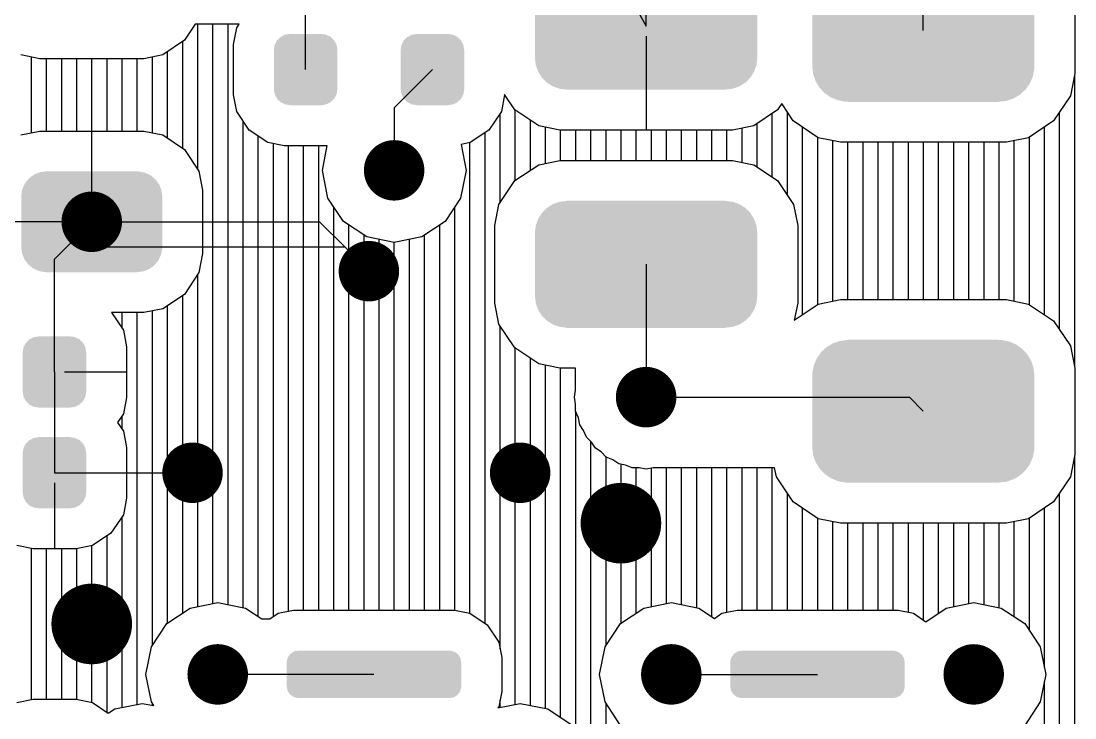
# Model space of a CAD drawing. Extents: x 295 to 953, y 10 to 290.
# Drawn here: x 728.32 to 750.23, y 200.11 to 214.59 of the extents above; entities that cross this region are included whole.
import ezdxf

# ---------------------------------------------------------------- set-up
doc = ezdxf.new("R2010")
doc.units = 0
doc.header["$LTSCALE"] = 5
doc.header["$MEASUREMENT"] = 0
doc.layers.get('0').update_dxf_attribs({"linetype": 'CONTINUOUS', "lineweight": 25})
doc.layers.add('DV-INT-A3_TOP', color=10, linetype='CONTINUOUS')

msp = doc.modelspace()

# ---------------------------------------------------------------- linework, layer by layer
for points, const_width in [([(735.765, 211.489, 1), (736.393, 211.489, 1)], 0.629), ([(729.478, 210.42, 1), (730.107, 210.42, 1)], 0.629), ([(735.241, 209.393, 1), (735.869, 209.393, 1)], 0.629), ([(741.003, 206.774, 1), (741.632, 206.774, 1)], 0.629), ([(731.574, 205.202, 1), (732.202, 205.202, 1)], 0.629), ([(738.384, 205.202, 1), (739.013, 205.202, 1)], 0.629), ([(740.375, 204.154, 1), (741.213, 204.154, 1)], 0.838), ([(729.373, 202.059, 1), (730.212, 202.059, 1)], 0.838), ([(732.097, 201.011, 1), (732.726, 201.011, 1)], 0.629), ([(741.527, 201.011, 1), (742.156, 201.011, 1)], 0.629), ([(747.814, 201.011, 1), (748.442, 201.011, 1)], 0.629)]:
    msp.add_lwpolyline(points, format="xyb", close=True, dxfattribs=dict(const_width=const_width))
for points in [[(739.008, 213.88), (739.008, 215.091), (743.627, 213.88), (743.627, 215.091)], [(744.771, 213.655), (744.771, 215.139), (749.39, 213.655), (749.39, 215.139)], [(733.712, 214.258), (733.725, 214.265), (734.764, 214.258), (734.757, 214.265)], [(733.725, 214.265), (733.805, 214.306), (734.757, 214.265), (734.67, 214.306)], [(733.805, 214.306), (733.826, 214.31), (734.67, 214.306), (734.662, 214.31)], [(733.826, 214.31), (733.908, 214.323), (734.662, 214.31), (734.57, 214.323)], [(733.908, 214.323), (733.908, 214.326), (734.57, 214.323), (734.57, 214.326)], [(736.348, 214.258), (736.361, 214.265), (737.4, 214.258), (737.393, 214.265)], [(736.361, 214.265), (736.441, 214.306), (737.393, 214.265), (737.306, 214.306)], [(736.441, 214.306), (736.462, 214.31), (737.306, 214.306), (737.299, 214.31)], [(736.462, 214.31), (736.544, 214.323), (737.299, 214.31), (737.206, 214.323)], [(736.544, 214.323), (736.544, 214.326), (737.206, 214.323), (737.206, 214.326)], [(733.579, 213.997), (733.593, 214.089), (734.899, 213.997), (734.884, 214.089)], [(733.593, 214.089), (733.598, 214.1), (734.884, 214.089), (734.882, 214.1)], [(733.598, 214.1), (733.639, 214.183), (734.882, 214.1), (734.838, 214.183)], [(733.639, 214.183), (733.648, 214.193), (734.838, 214.183), (734.833, 214.193)], [(733.648, 214.193), (733.712, 214.258), (734.833, 214.193), (734.764, 214.258)], [(736.215, 213.997), (736.229, 214.089), (737.535, 213.997), (737.52, 214.089)], [(736.229, 214.089), (736.235, 214.1), (737.52, 214.089), (737.518, 214.1)], [(736.235, 214.1), (736.275, 214.183), (737.518, 214.1), (737.474, 214.183)], [(736.275, 214.183), (736.284, 214.193), (737.474, 214.183), (737.469, 214.193)], [(736.284, 214.193), (736.348, 214.258), (737.469, 214.193), (737.4, 214.258)], [(733.579, 213.995), (733.579, 213.997), (734.899, 213.995), (734.899, 213.997)], [(733.579, 213.173), (733.579, 213.995), (734.899, 213.173), (734.899, 213.995)], [(736.215, 213.995), (736.215, 213.997), (737.535, 213.995), (737.535, 213.997)], [(736.215, 213.173), (736.215, 213.995), (737.535, 213.173), (737.535, 213.995)], [(739.006, 213.827), (739.008, 213.88), (743.629, 213.827), (743.627, 213.88)], [(739.023, 213.684), (739.006, 213.827), (743.613, 213.684), (743.629, 213.827)], [(739.023, 213.68), (739.023, 213.684), (743.612, 213.68), (743.613, 213.684)], [(739.072, 213.543), (739.023, 213.68), (743.564, 213.543), (743.612, 213.68)], [(744.771, 213.653), (744.771, 213.655), (749.39, 213.653), (749.39, 213.655)], [(744.777, 213.597), (744.771, 213.653), (749.387, 213.597), (749.39, 213.653)], [(739.073, 213.54), (739.072, 213.543), (743.562, 213.54), (743.564, 213.543)], [(739.15, 213.418), (739.073, 213.54), (743.486, 213.418), (743.562, 213.54)], [(739.153, 213.414), (739.15, 213.418), (743.482, 213.414), (743.486, 213.418)], [(739.255, 213.312), (739.153, 213.414), (743.381, 213.312), (743.482, 213.414)], [(744.788, 213.497), (744.777, 213.597), (749.368, 213.497), (749.387, 213.597)], [(744.807, 213.442), (744.788, 213.497), (749.358, 213.442), (749.368, 213.497)], [(744.838, 213.347), (744.807, 213.442), (749.318, 213.347), (749.358, 213.442)], [(733.579, 213.171), (733.579, 213.173), (734.899, 213.171), (734.899, 213.173)], [(733.595, 213.079), (733.579, 213.171), (734.885, 213.079), (734.899, 213.171)], [(736.215, 213.171), (736.215, 213.173), (737.535, 213.171), (737.535, 213.173)], [(736.231, 213.079), (736.215, 213.171), (737.521, 213.079), (737.535, 213.171)], [(739.258, 213.31), (739.255, 213.312), (743.376, 213.31), (743.381, 213.312)], [(739.382, 213.233), (739.258, 213.31), (743.255, 213.233), (743.376, 213.31)], [(739.384, 213.232), (739.382, 213.233), (743.25, 213.232), (743.255, 213.233)], [(739.522, 213.185), (739.384, 213.232), (743.114, 213.185), (743.25, 213.232)], [(739.525, 213.184), (739.522, 213.185), (743.106, 213.184), (743.114, 213.185)], [(739.669, 213.168), (739.525, 213.184), (742.967, 213.168), (743.106, 213.184)], [(744.868, 213.297), (744.838, 213.347), (749.296, 213.297), (749.318, 213.347)], [(744.919, 213.212), (744.868, 213.297), (749.236, 213.212), (749.296, 213.297)], [(744.96, 213.168), (744.919, 213.212), (749.205, 213.168), (749.236, 213.212)], [(733.597, 213.068), (733.595, 213.079), (734.88, 213.068), (734.885, 213.079)], [(733.641, 212.985), (733.597, 213.068), (734.839, 212.985), (734.88, 213.068)], [(733.646, 212.976), (733.641, 212.985), (734.83, 212.976), (734.839, 212.985)], [(733.714, 212.91), (733.646, 212.976), (734.766, 212.91), (734.83, 212.976)], [(736.233, 213.068), (736.231, 213.079), (737.516, 213.068), (737.521, 213.079)], [(736.277, 212.985), (736.233, 213.068), (737.476, 212.985), (737.516, 213.068)], [(736.282, 212.976), (736.277, 212.985), (737.466, 212.976), (737.476, 212.985)], [(736.35, 212.91), (736.282, 212.976), (737.403, 212.91), (737.466, 212.976)], [(739.669, 213.165), (739.669, 213.168), (742.967, 213.165), (742.967, 213.168)], [(745.026, 213.097), (744.96, 213.168), (749.128, 213.097), (749.205, 213.168)], [(745.076, 213.062), (745.026, 213.097), (749.09, 213.062), (749.128, 213.097)], [(745.155, 213.006), (745.076, 213.062), (748.996, 213.006), (749.09, 213.062)], [(745.214, 212.982), (745.155, 213.006), (748.954, 212.982), (748.996, 213.006)], [(745.3, 212.946), (745.214, 212.982), (748.845, 212.946), (748.954, 212.982)], [(733.721, 212.903), (733.714, 212.91), (734.753, 212.903), (734.766, 212.91)], [(733.809, 212.862), (733.721, 212.903), (734.674, 212.862), (734.753, 212.903)], [(733.816, 212.858), (733.809, 212.862), (734.652, 212.858), (734.674, 212.862)], [(733.908, 212.845), (733.816, 212.858), (734.57, 212.845), (734.652, 212.858)], [(733.908, 212.842), (733.908, 212.845), (734.57, 212.842), (734.57, 212.845)], [(736.357, 212.903), (736.35, 212.91), (737.39, 212.903), (737.403, 212.91)], [(736.445, 212.862), (736.357, 212.903), (737.31, 212.862), (737.39, 212.903)], [(736.452, 212.858), (736.445, 212.862), (737.288, 212.858), (737.31, 212.862)], [(736.544, 212.845), (736.452, 212.858), (737.206, 212.845), (737.288, 212.858)], [(736.544, 212.842), (736.544, 212.845), (737.206, 212.842), (737.206, 212.845)], [(745.372, 212.932), (745.3, 212.946), (748.804, 212.932), (748.845, 212.946)], [(745.455, 212.917), (745.372, 212.932), (748.659, 212.917), (748.804, 212.932)], [(745.487, 212.916), (745.455, 212.917), (748.648, 212.916), (748.659, 212.917)], [(745.513, 212.915), (745.487, 212.916), (748.648, 212.915), (748.648, 212.916)], [(745.513, 212.911), (745.513, 212.915), (748.648, 212.911), (748.648, 212.915)], [(728.595, 211.402), (728.7, 211.443), (730.983, 211.402), (730.893, 211.443)], [(728.7, 211.443), (728.718, 211.451), (730.893, 211.443), (730.851, 211.451)], [(728.718, 211.451), (728.844, 211.467), (730.851, 211.451), (730.763, 211.467)], [(728.844, 211.467), (728.849, 211.468), (730.763, 211.467), (730.735, 211.468)], [(728.35, 211.101), (728.394, 211.198), (731.232, 211.101), (731.194, 211.198)], [(728.394, 211.198), (728.405, 211.221), (731.194, 211.198), (731.176, 211.221)], [(728.405, 211.221), (728.473, 211.304), (731.176, 211.221), (731.115, 211.304)], [(728.473, 211.304), (728.489, 211.324), (731.115, 211.304), (731.092, 211.324)], [(728.489, 211.324), (728.577, 211.388), (731.092, 211.324), (731.013, 211.388)], [(728.577, 211.388), (728.595, 211.402), (731.013, 211.388), (730.983, 211.402)], [(728.326, 210.971), (728.345, 211.075), (731.256, 210.971), (731.243, 211.075)], [(728.345, 211.075), (728.35, 211.101), (731.243, 211.075), (731.232, 211.101)], [(728.326, 210.944), (728.326, 210.971), (731.259, 210.944), (731.256, 210.971)], [(728.326, 209.896), (728.326, 210.944), (731.259, 209.896), (731.259, 210.944)], [(739.259, 210.711), (739.381, 210.787), (743.377, 210.711), (743.254, 210.787)], [(739.381, 210.787), (739.386, 210.789), (743.254, 210.787), (743.251, 210.789)], [(739.386, 210.789), (739.521, 210.836), (743.251, 210.789), (743.113, 210.836)], [(739.521, 210.836), (739.529, 210.837), (743.113, 210.836), (743.11, 210.837)], [(739.529, 210.837), (739.669, 210.852), (743.11, 210.837), (742.967, 210.852)], [(739.669, 210.852), (739.669, 210.856), (742.967, 210.852), (742.967, 210.856)], [(739.073, 210.481), (739.15, 210.603), (743.562, 210.481), (743.485, 210.603)], [(739.15, 210.603), (739.153, 210.607), (743.485, 210.603), (743.483, 210.607)], [(739.153, 210.607), (739.255, 210.708), (743.483, 210.607), (743.38, 210.708)], [(739.255, 210.708), (739.259, 210.711), (743.38, 210.708), (743.377, 210.711)], [(739.006, 210.194), (739.022, 210.337), (743.629, 210.194), (743.613, 210.337)], [(739.022, 210.337), (739.024, 210.341), (743.613, 210.337), (743.612, 210.341)], [(739.024, 210.341), (739.071, 210.477), (743.612, 210.341), (743.564, 210.477)], [(739.071, 210.477), (739.073, 210.481), (743.564, 210.477), (743.562, 210.481)], [(739.008, 210.141), (739.006, 210.194), (743.627, 210.141), (743.629, 210.194)], [(739.008, 208.93), (739.008, 210.141), (743.627, 208.93), (743.627, 210.141)], [(728.329, 209.869), (728.326, 209.896), (731.259, 209.869), (731.259, 209.896)], [(728.342, 209.765), (728.329, 209.869), (731.24, 209.765), (731.259, 209.869)], [(728.353, 209.739), (728.342, 209.765), (731.235, 209.739), (731.24, 209.765)], [(728.391, 209.642), (728.353, 209.739), (731.191, 209.642), (731.235, 209.739)], [(728.409, 209.619), (728.391, 209.642), (731.18, 209.619), (731.191, 209.642)], [(728.47, 209.535), (728.409, 209.619), (731.112, 209.535), (731.18, 209.619)], [(728.493, 209.516), (728.47, 209.535), (731.096, 209.516), (731.112, 209.535)], [(728.572, 209.452), (728.493, 209.516), (731.008, 209.452), (731.096, 209.516)], [(728.602, 209.438), (728.572, 209.452), (730.989, 209.438), (731.008, 209.452)], [(728.692, 209.396), (728.602, 209.438), (730.885, 209.396), (730.989, 209.438)], [(728.734, 209.389), (728.692, 209.396), (730.867, 209.389), (730.885, 209.396)], [(728.822, 209.373), (728.734, 209.389), (730.741, 209.373), (730.867, 209.389)], [(728.849, 209.372), (728.822, 209.373), (730.735, 209.372), (730.741, 209.373)], [(739.006, 208.878), (739.008, 208.93), (743.629, 208.878), (743.627, 208.93)], [(739.023, 208.734), (739.006, 208.878), (743.613, 208.734), (743.629, 208.878)], [(739.023, 208.73), (739.023, 208.734), (743.612, 208.73), (743.613, 208.734)], [(739.072, 208.594), (739.023, 208.73), (743.564, 208.594), (743.612, 208.73)], [(739.073, 208.59), (739.072, 208.594), (743.562, 208.59), (743.564, 208.594)], [(739.15, 208.468), (739.073, 208.59), (743.486, 208.468), (743.562, 208.59)], [(739.153, 208.465), (739.15, 208.468), (743.482, 208.465), (743.486, 208.468)], [(739.255, 208.363), (739.153, 208.465), (743.381, 208.363), (743.482, 208.465)], [(739.258, 208.36), (739.255, 208.363), (743.376, 208.36), (743.381, 208.363)], [(739.382, 208.284), (739.258, 208.36), (743.255, 208.284), (743.376, 208.36)], [(739.384, 208.282), (739.382, 208.284), (743.25, 208.282), (743.255, 208.284)], [(739.522, 208.235), (739.384, 208.282), (743.114, 208.235), (743.25, 208.282)], [(739.525, 208.234), (739.522, 208.235), (743.106, 208.234), (743.114, 208.235)], [(739.669, 208.219), (739.525, 208.234), (742.967, 208.219), (743.106, 208.234)], [(739.669, 208.215), (739.669, 208.219), (742.967, 208.215), (742.967, 208.219)], [(728.426, 207.906), (728.49, 207.972), (729.611, 207.906), (729.542, 207.972)], [(728.49, 207.972), (728.503, 207.978), (729.542, 207.972), (729.535, 207.978)], [(728.503, 207.978), (728.583, 208.02), (729.535, 207.978), (729.448, 208.02)], [(728.583, 208.02), (728.604, 208.023), (729.448, 208.02), (729.44, 208.023)], [(728.604, 208.023), (728.686, 208.037), (729.44, 208.023), (729.348, 208.037)], [(728.686, 208.037), (728.686, 208.039), (729.348, 208.037), (729.348, 208.039)], [(745.207, 207.896), (745.316, 207.932), (748.946, 207.896), (748.86, 207.932)], [(745.316, 207.932), (745.356, 207.945), (748.86, 207.932), (748.789, 207.945)], [(745.356, 207.945), (745.501, 207.961), (748.789, 207.945), (748.705, 207.961)], [(745.501, 207.961), (745.513, 207.962), (748.705, 207.961), (748.674, 207.962)], [(745.513, 207.963), (745.513, 207.966), (748.648, 207.963), (748.648, 207.966)], [(745.513, 207.962), (745.513, 207.963), (748.674, 207.962), (748.648, 207.963)], [(728.357, 207.71), (728.371, 207.802), (729.677, 207.71), (729.662, 207.802)], [(728.357, 207.708), (728.357, 207.71), (729.677, 207.708), (729.677, 207.71)], [(728.357, 206.887), (728.357, 207.708), (729.677, 206.887), (729.677, 207.708)], [(728.371, 207.802), (728.376, 207.814), (729.662, 207.802), (729.66, 207.814)], [(728.376, 207.814), (728.417, 207.897), (729.66, 207.814), (729.616, 207.897)], [(728.417, 207.897), (728.426, 207.906), (729.616, 207.897), (729.611, 207.906)], [(744.924, 207.665), (744.955, 207.709), (749.242, 207.665), (749.201, 207.709)], [(744.955, 207.709), (745.033, 207.781), (749.201, 207.709), (749.135, 207.781)], [(745.033, 207.781), (745.071, 207.816), (749.135, 207.781), (749.084, 207.816)], [(745.071, 207.816), (745.165, 207.871), (749.084, 207.816), (749.005, 207.871)], [(745.165, 207.871), (745.207, 207.896), (749.005, 207.871), (748.946, 207.896)], [(744.803, 207.435), (744.843, 207.53), (749.354, 207.435), (749.322, 207.53)], [(744.843, 207.53), (744.865, 207.58), (749.322, 207.53), (749.292, 207.58)], [(744.865, 207.58), (744.924, 207.665), (749.292, 207.58), (749.242, 207.665)], [(744.771, 207.224), (744.774, 207.281), (749.39, 207.224), (749.383, 207.281)], [(744.774, 207.281), (744.793, 207.381), (749.383, 207.281), (749.372, 207.381)], [(744.793, 207.381), (744.803, 207.435), (749.372, 207.381), (749.354, 207.435)], [(744.771, 207.222), (744.771, 207.224), (749.39, 207.222), (749.39, 207.224)], [(744.771, 205.739), (744.771, 207.222), (749.39, 205.739), (749.39, 207.222)], [(728.357, 206.885), (728.357, 206.887), (729.677, 206.885), (729.677, 206.887)], [(728.373, 206.793), (728.357, 206.885), (729.663, 206.793), (729.677, 206.885)], [(728.375, 206.782), (728.373, 206.793), (729.658, 206.782), (729.663, 206.793)], [(728.419, 206.698), (728.375, 206.782), (729.617, 206.698), (729.658, 206.782)], [(728.424, 206.689), (728.419, 206.698), (729.608, 206.689), (729.617, 206.698)], [(728.492, 206.623), (728.424, 206.689), (729.544, 206.623), (729.608, 206.689)], [(728.499, 206.617), (728.492, 206.623), (729.531, 206.617), (729.544, 206.623)], [(728.587, 206.575), (728.499, 206.617), (729.452, 206.575), (729.531, 206.617)], [(728.594, 206.572), (728.587, 206.575), (729.43, 206.572), (729.452, 206.575)], [(728.686, 206.559), (728.594, 206.572), (729.348, 206.559), (729.43, 206.572)], [(728.686, 206.556), (728.686, 206.559), (729.348, 206.556), (729.348, 206.559)], [(728.604, 205.928), (728.686, 205.941), (729.44, 205.928), (729.348, 205.941)], [(728.686, 205.941), (728.686, 205.944), (729.348, 205.941), (729.348, 205.944)], [(728.376, 205.718), (728.417, 205.801), (729.66, 205.718), (729.616, 205.801)], [(728.417, 205.801), (728.426, 205.811), (729.616, 205.801), (729.611, 205.811)], [(728.426, 205.811), (728.49, 205.876), (729.611, 205.811), (729.542, 205.876)], [(728.49, 205.876), (728.503, 205.883), (729.542, 205.876), (729.535, 205.883)], [(728.503, 205.883), (728.583, 205.924), (729.535, 205.883), (729.448, 205.924)], [(728.583, 205.924), (728.604, 205.928), (729.448, 205.924), (729.44, 205.928)], [(744.771, 205.736), (744.771, 205.739), (749.39, 205.736), (749.39, 205.739)], [(744.777, 205.68), (744.771, 205.736), (749.387, 205.68), (749.39, 205.736)], [(728.357, 205.615), (728.371, 205.707), (729.677, 205.615), (729.662, 205.707)], [(728.357, 205.613), (728.357, 205.615), (729.677, 205.613), (729.677, 205.615)], [(728.357, 204.791), (728.357, 205.613), (729.677, 204.791), (729.677, 205.613)], [(728.371, 205.707), (728.376, 205.718), (729.662, 205.707), (729.66, 205.718)], [(744.788, 205.58), (744.777, 205.68), (749.368, 205.58), (749.387, 205.68)], [(744.807, 205.525), (744.788, 205.58), (749.358, 205.525), (749.368, 205.58)], [(744.838, 205.431), (744.807, 205.525), (749.318, 205.431), (749.358, 205.525)], [(744.868, 205.38), (744.838, 205.431), (749.296, 205.38), (749.318, 205.431)], [(744.919, 205.295), (744.868, 205.38), (749.236, 205.295), (749.296, 205.38)], [(744.96, 205.251), (744.919, 205.295), (749.205, 205.251), (749.236, 205.295)], [(745.026, 205.18), (744.96, 205.251), (749.128, 205.18), (749.205, 205.251)], [(745.076, 205.145), (745.026, 205.18), (749.09, 205.145), (749.128, 205.18)], [(745.155, 205.09), (745.076, 205.145), (748.996, 205.09), (749.09, 205.145)], [(745.214, 205.065), (745.155, 205.09), (748.954, 205.065), (748.996, 205.09)], [(745.3, 205.029), (745.214, 205.065), (748.845, 205.029), (748.954, 205.065)], [(745.372, 205.015), (745.3, 205.029), (748.804, 205.015), (748.845, 205.029)], [(745.455, 205), (745.372, 205.015), (748.659, 205), (748.804, 205.015)], [(745.487, 204.999), (745.455, 205), (748.648, 204.999), (748.659, 205)], [(745.513, 204.998), (745.487, 204.999), (748.648, 204.998), (748.648, 204.999)], [(745.513, 204.995), (745.513, 204.998), (748.648, 204.995), (748.648, 204.998)], [(728.357, 204.789), (728.357, 204.791), (729.677, 204.789), (729.677, 204.791)], [(728.373, 204.697), (728.357, 204.789), (729.663, 204.697), (729.677, 204.789)], [(728.375, 204.686), (728.373, 204.697), (729.658, 204.686), (729.663, 204.697)], [(728.419, 204.603), (728.375, 204.686), (729.617, 204.603), (729.658, 204.686)], [(728.424, 204.594), (728.419, 204.603), (729.608, 204.594), (729.617, 204.603)], [(728.492, 204.528), (728.424, 204.594), (729.544, 204.528), (729.608, 204.594)], [(728.499, 204.521), (728.492, 204.528), (729.531, 204.521), (729.544, 204.528)], [(728.587, 204.48), (728.499, 204.521), (729.452, 204.48), (729.531, 204.521)], [(728.594, 204.476), (728.587, 204.48), (729.43, 204.476), (729.452, 204.48)], [(728.686, 204.463), (728.594, 204.476), (729.348, 204.463), (729.43, 204.476)], [(728.686, 204.46), (728.686, 204.463), (729.348, 204.46), (729.348, 204.463)], [(733.846, 201.282), (733.865, 201.347), (737.47, 201.282), (737.458, 201.347)], [(733.865, 201.347), (733.871, 201.369), (737.458, 201.347), (737.445, 201.369)], [(733.871, 201.369), (733.913, 201.425), (737.445, 201.369), (737.41, 201.425)], [(733.913, 201.425), (733.926, 201.441), (737.41, 201.425), (737.388, 201.441)], [(733.926, 201.441), (733.988, 201.479), (737.388, 201.441), (737.338, 201.479)], [(733.988, 201.479), (734.003, 201.489), (737.338, 201.479), (737.305, 201.489)], [(734.003, 201.489), (734.086, 201.504), (737.305, 201.489), (737.251, 201.504)], [(734.086, 201.504), (734.092, 201.506), (737.251, 201.504), (737.227, 201.506)], [(743.066, 201.282), (743.085, 201.347), (746.69, 201.282), (746.678, 201.347)], [(743.085, 201.347), (743.092, 201.369), (746.678, 201.347), (746.665, 201.369)], [(743.092, 201.369), (743.134, 201.425), (746.665, 201.369), (746.63, 201.425)], [(743.134, 201.425), (743.146, 201.441), (746.63, 201.425), (746.608, 201.441)], [(743.146, 201.441), (743.208, 201.479), (746.608, 201.441), (746.558, 201.479)], [(743.208, 201.479), (743.223, 201.489), (746.558, 201.479), (746.525, 201.489)], [(743.223, 201.489), (743.307, 201.504), (746.525, 201.489), (746.471, 201.504)], [(743.307, 201.504), (743.313, 201.506), (746.471, 201.504), (746.447, 201.506)], [(733.845, 201.258), (733.846, 201.282), (737.475, 201.258), (737.47, 201.282)], [(733.845, 200.764), (733.845, 201.258), (737.475, 200.764), (737.475, 201.258)], [(743.065, 201.258), (743.066, 201.282), (746.695, 201.258), (746.69, 201.282)], [(743.065, 200.764), (743.065, 201.258), (746.695, 200.764), (746.695, 201.258)], [(733.85, 200.74), (733.845, 200.764), (737.473, 200.74), (737.475, 200.764)], [(733.862, 200.675), (733.85, 200.74), (737.455, 200.675), (737.473, 200.74)], [(743.07, 200.74), (743.065, 200.764), (746.694, 200.74), (746.695, 200.764)], [(743.082, 200.675), (743.07, 200.74), (746.675, 200.675), (746.694, 200.74)], [(733.875, 200.653), (733.862, 200.675), (737.448, 200.653), (737.455, 200.675)], [(733.909, 200.598), (733.875, 200.653), (737.406, 200.598), (737.448, 200.653)], [(733.931, 200.581), (733.909, 200.598), (737.394, 200.581), (737.406, 200.598)], [(733.982, 200.543), (733.931, 200.581), (737.332, 200.543), (737.394, 200.581)], [(734.015, 200.533), (733.982, 200.543), (737.316, 200.533), (737.332, 200.543)], [(734.069, 200.518), (734.015, 200.533), (737.233, 200.518), (737.316, 200.533)], [(734.092, 200.517), (734.069, 200.518), (737.227, 200.517), (737.233, 200.518)], [(743.095, 200.653), (743.082, 200.675), (746.669, 200.653), (746.675, 200.675)], [(743.13, 200.598), (743.095, 200.653), (746.626, 200.598), (746.669, 200.653)], [(743.152, 200.581), (743.13, 200.598), (746.614, 200.581), (746.626, 200.598)], [(743.202, 200.543), (743.152, 200.581), (746.552, 200.543), (746.614, 200.581)], [(743.235, 200.533), (743.202, 200.543), (746.537, 200.533), (746.552, 200.543)], [(743.289, 200.518), (743.235, 200.533), (746.454, 200.518), (746.537, 200.533)], [(743.313, 200.517), (743.289, 200.518), (746.447, 200.517), (746.454, 200.518)]]:
    msp.add_solid(points)
at = {"layer": 'DV-INT-A3_TOP', "color": 7}
for p, q in [((741.318, 214.485), (741.318, 217.251)), ((747.08, 214.397), (747.08, 217.251)), ((734.239, 213.584), (734.239, 215.68)), ((740.651, 215.68), (741.318, 214.485)), ((750.232, 215.298), (750.232, 213.5)), ((731.942, 214.527), (731.72, 214.192)), ((732.856, 214.527), (731.942, 214.527)), ((731.997, 211.514), (731.997, 214.527)), ((732.311, 202.482), (732.311, 214.527)), ((732.626, 202.461), (732.626, 214.527)), ((732.806, 214.452), (732.856, 214.527)), ((732.739, 214.108), (732.806, 214.452)), ((741.318, 214.276), (741.318, 212.327)), ((731.72, 214.192), (731.268, 213.89)), ((731.683, 211.95), (731.683, 214.167)), ((732.739, 213.056), (732.739, 214.108)), ((728.715, 213.81), (728.321, 213.89)), ((728.539, 212.268), (728.539, 213.848)), ((731.268, 213.89), (730.874, 213.81)), ((731.054, 212.268), (731.054, 213.848)), ((731.368, 212.159), (731.368, 213.957)), ((730.874, 213.81), (728.715, 213.81)), ((728.854, 212.306), (728.854, 213.81)), ((729.168, 212.306), (729.168, 213.81)), ((729.482, 212.306), (729.482, 213.81)), ((729.797, 212.306), (729.797, 213.81)), ((730.111, 212.306), (730.111, 213.81)), ((730.425, 212.306), (730.425, 213.81)), ((730.74, 212.306), (730.74, 213.81)), ((736.875, 213.584), (736.079, 212.788)), ((750.232, 213.5), (750.14, 213.039)), ((750.228, 207.402), (750.228, 213.475)), ((732.806, 212.712), (732.739, 213.056)), ((738.376, 213.056), (738.309, 212.712)), ((738.589, 212.746), (738.376, 213.064)), ((738.376, 213.064), (738.376, 213.056)), ((750.14, 213.039), (749.788, 212.515)), ((736.079, 212.788), (736.079, 211.489)), ((739.084, 212.415), (738.589, 212.746)), ((738.598, 211.279), (738.598, 212.742)), ((744.05, 212.746), (743.556, 212.415)), ((744.138, 212.876), (744.05, 212.746)), ((744.377, 212.515), (744.138, 212.876)), ((733.066, 212.327), (732.806, 212.712)), ((732.94, 202.398), (732.94, 212.52)), ((738.309, 212.712), (738.049, 212.327)), ((738.283, 210.814), (738.283, 212.675)), ((738.912, 211.489), (738.912, 212.532)), ((743.941, 211.35), (743.941, 212.67)), ((744.256, 210.969), (744.256, 212.7)), ((744.897, 212.168), (744.377, 212.515)), ((749.788, 212.515), (749.268, 212.168)), ((749.913, 208.178), (749.913, 212.7)), ((728.321, 212.226), (728.715, 212.306)), ((728.715, 212.306), (730.874, 212.306)), ((729.792, 210.629), (729.792, 212.306)), ((730.874, 212.306), (731.268, 212.226)), ((733.451, 212.071), (733.066, 212.327)), ((738.049, 212.327), (737.663, 212.071)), ((739.524, 212.327), (739.084, 212.415)), ((739.226, 211.635), (739.226, 212.385)), ((743.116, 212.327), (739.524, 212.327)), ((739.541, 211.694), (739.541, 212.327)), ((739.855, 211.694), (739.855, 212.327)), ((740.169, 211.694), (740.169, 212.327)), ((740.484, 211.694), (740.484, 212.327)), ((740.798, 211.694), (740.798, 212.327)), ((741.112, 211.694), (741.112, 212.327)), ((741.427, 211.694), (741.427, 212.327)), ((741.741, 211.694), (741.741, 212.327)), ((742.055, 211.694), (742.055, 212.327)), ((742.37, 211.694), (742.37, 212.327)), ((742.684, 211.694), (742.684, 212.327)), ((742.998, 211.694), (742.998, 212.327)), ((743.556, 212.415), (743.116, 212.327)), ((743.313, 211.656), (743.313, 212.364)), ((743.627, 211.56), (743.627, 212.461)), ((744.57, 208.488), (744.57, 212.39)), ((749.599, 208.488), (749.599, 212.39)), ((731.268, 212.226), (731.72, 211.924)), ((733.254, 202.214), (733.254, 212.201)), ((737.969, 202.071), (737.969, 212.272)), ((744.884, 208.702), (744.884, 212.176)), ((745.358, 212.075), (744.897, 212.168)), ((745.199, 208.769), (745.199, 212.109)), ((748.807, 212.075), (745.358, 212.075)), ((745.513, 208.802), (745.513, 212.075)), ((745.827, 208.802), (745.827, 212.075)), ((746.142, 208.802), (746.142, 212.075)), ((746.456, 208.802), (746.456, 212.075)), ((746.77, 208.802), (746.77, 212.075)), ((747.085, 208.802), (747.085, 212.075)), ((747.399, 208.802), (747.399, 212.075)), ((747.713, 208.802), (747.713, 212.075)), ((748.027, 208.802), (748.027, 212.075)), ((748.342, 208.802), (748.342, 212.075)), ((748.656, 208.802), (748.656, 212.075)), ((749.268, 212.168), (748.807, 212.075)), ((748.97, 208.769), (748.97, 212.109)), ((749.285, 208.702), (749.285, 212.176)), ((731.72, 211.924), (732.022, 211.472)), ((733.791, 212), (733.451, 212.071)), ((733.569, 202.21), (733.569, 212.046)), ((734.683, 212), (733.791, 212)), ((733.883, 202.323), (733.883, 212)), ((734.197, 202.344), (734.197, 212)), ((734.512, 202.344), (734.512, 212)), ((734.587, 211.489), (734.688, 212.004)), ((734.688, 212.004), (734.683, 212)), ((737.663, 212.071), (737.47, 212.029)), ((737.47, 212.029), (737.575, 211.489)), ((737.655, 202.281), (737.655, 212.067)), ((739.084, 211.606), (739.524, 211.694)), ((739.524, 211.694), (743.116, 211.694)), ((743.116, 211.694), (743.556, 211.606)), ((732.022, 211.472), (732.097, 211.078)), ((734.7, 210.914), (734.587, 211.489)), ((737.575, 211.489), (737.462, 210.914)), ((738.589, 211.275), (739.084, 211.606)), ((743.556, 211.606), (744.05, 211.275)), ((738.258, 210.78), (738.589, 211.275)), ((744.05, 211.275), (744.381, 210.78)), ((732.097, 211.078), (732.097, 209.762)), ((735.023, 210.428), (734.7, 210.914)), ((737.462, 210.914), (737.139, 210.428)), ((738.17, 210.344), (738.258, 210.78)), ((744.381, 210.78), (744.469, 210.344)), ((734.826, 202.344), (734.826, 210.726)), ((737.34, 202.344), (737.34, 210.73)), ((729.583, 210.42), (727.487, 210.42)), ((729.017, 209.645), (729.792, 210.42)), ((729.792, 209.896), (729.792, 210.42)), ((729.792, 210.42), (734.528, 210.42)), ((729.973, 209.896), (729.792, 210.42)), ((729.792, 210.42), (729.792, 209.896)), ((730.002, 210.42), (732.097, 210.42)), ((734.528, 210.42), (735.052, 209.896)), ((735.509, 210.106), (735.023, 210.428)), ((735.14, 202.344), (735.14, 210.353)), ((737.139, 210.428), (736.653, 210.106)), ((737.026, 202.344), (737.026, 210.353)), ((738.17, 208.727), (738.17, 210.344)), ((744.469, 210.344), (744.469, 208.727)), ((735.454, 202.344), (735.454, 210.143)), ((736.079, 209.992), (735.509, 210.106)), ((736.653, 210.106), (736.079, 209.992)), ((736.712, 202.344), (736.712, 210.143)), ((729.792, 209.896), (729.973, 209.896)), ((729.973, 209.896), (735.052, 209.896)), ((735.052, 209.896), (735.555, 209.393)), ((735.769, 202.344), (735.769, 210.055)), ((736.083, 202.344), (736.083, 209.992)), ((736.397, 202.344), (736.397, 210.055)), ((732.097, 209.762), (732.022, 209.364)), ((729.017, 207.298), (729.017, 209.645)), ((741.318, 209.536), (741.318, 206.774)), ((732.022, 209.364), (731.72, 208.911)), ((731.997, 202.419), (731.997, 209.326)), ((731.72, 208.911), (731.268, 208.609)), ((731.683, 202.285), (731.683, 208.886)), ((744.897, 208.71), (745.358, 208.802)), ((745.358, 208.802), (748.807, 208.802)), ((748.807, 208.802), (749.268, 208.71)), ((731.268, 208.609), (730.874, 208.534)), ((731.368, 202.071), (731.368, 208.676)), ((738.258, 208.291), (738.17, 208.727)), ((744.469, 208.727), (744.398, 208.375)), ((744.398, 208.375), (744.897, 208.71)), ((749.268, 208.71), (749.788, 208.362)), ((730.874, 208.534), (730.203, 208.534)), ((730.203, 208.534), (730.45, 208.165)), ((730.425, 208.203), (730.425, 208.534)), ((730.74, 200.387), (730.74, 208.534)), ((731.054, 201.61), (731.054, 208.567)), ((749.788, 208.362), (750.14, 207.838)), ((730.45, 208.165), (730.517, 207.821)), ((738.589, 207.796), (738.258, 208.291)), ((738.283, 201.535), (738.283, 208.257)), ((730.517, 207.821), (730.517, 206.77)), ((739.084, 207.465), (738.589, 207.796)), ((738.598, 200.387), (738.598, 207.792)), ((750.14, 207.838), (750.232, 207.377)), ((738.912, 200.366), (738.912, 207.583)), ((729.017, 207.298), (729.017, 205.202)), ((729.227, 207.298), (730.517, 207.298)), ((739.524, 207.377), (739.084, 207.465)), ((739.226, 200.303), (739.226, 207.436)), ((739.851, 207.377), (739.524, 207.377)), ((739.541, 200.118), (739.541, 207.377)), ((739.851, 206.916), (739.851, 207.377)), ((750.232, 207.377), (750.232, 205.579)), ((739.826, 206.774), (739.851, 206.916)), ((730.517, 206.77), (730.45, 206.426)), ((739.851, 206.627), (739.826, 206.774)), ((739.851, 206.48), (739.851, 206.627)), ((741.318, 206.774), (746.791, 206.774)), ((746.791, 206.774), (747.08, 206.48)), ((730.45, 206.426), (730.329, 206.25)), ((730.425, 206.107), (730.425, 206.388)), ((739.91, 206.342), (739.851, 206.48)), ((739.855, 199.829), (739.855, 206.48)), ((730.329, 206.25), (730.45, 206.07)), ((739.939, 206.2), (739.91, 206.342)), ((740.018, 206.078), (739.939, 206.2)), ((730.45, 206.07), (730.517, 205.726)), ((740.077, 205.94), (740.018, 206.078)), ((740.182, 205.835), (740.077, 205.94)), ((730.517, 205.726), (730.517, 204.674)), ((740.169, 199.058), (740.169, 205.852)), ((740.262, 205.713), (740.182, 205.835)), ((740.383, 205.634), (740.262, 205.713)), ((740.488, 205.529), (740.383, 205.634)), ((740.484, 201.61), (740.484, 205.537)), ((740.626, 205.47), (740.488, 205.529)), ((750.232, 205.579), (750.14, 205.118)), ((750.228, 192.315), (750.228, 205.554)), ((740.748, 205.391), (740.626, 205.47)), ((740.89, 205.361), (740.748, 205.391)), ((740.798, 202.071), (740.798, 205.382)), ((741.029, 205.307), (740.89, 205.361)), ((741.175, 205.307), (741.029, 205.307)), ((741.112, 202.285), (741.112, 205.307)), ((741.318, 205.278), (741.175, 205.307)), ((741.464, 205.307), (741.318, 205.278)), ((741.427, 202.419), (741.427, 205.298)), ((741.611, 205.307), (741.464, 205.307)), ((743.987, 205.307), (741.611, 205.307)), ((741.741, 202.482), (741.741, 205.307)), ((742.055, 202.461), (742.055, 205.307)), ((742.37, 202.398), (742.37, 205.307)), ((742.684, 202.214), (742.684, 205.307)), ((742.998, 202.302), (742.998, 205.307)), ((743.313, 202.344), (743.313, 205.307)), ((743.627, 202.344), (743.627, 205.307)), ((743.941, 202.344), (743.941, 205.307)), ((744.025, 205.118), (743.987, 205.307)), ((729.017, 205.202), (731.888, 205.202)), ((729.227, 205.202), (730.517, 205.202)), ((744.377, 204.599), (744.025, 205.118)), ((750.14, 205.118), (749.788, 204.599)), ((729.017, 204.993), (729.017, 203.618)), ((730.517, 204.674), (730.45, 204.33)), ((744.256, 202.344), (744.256, 204.779)), ((749.913, 192.315), (749.913, 204.779)), ((744.897, 204.247), (744.377, 204.599)), ((744.57, 202.344), (744.57, 204.469)), ((749.788, 204.599), (749.268, 204.247)), ((749.599, 201.154), (749.599, 204.469)), ((730.45, 204.33), (730.191, 203.945)), ((730.425, 200.324), (730.425, 204.293)), ((744.884, 202.344), (744.884, 204.259)), ((745.358, 204.154), (744.897, 204.247)), ((745.199, 202.344), (745.199, 204.188)), ((749.268, 204.247), (748.807, 204.154)), ((748.97, 202.214), (748.97, 204.188)), ((749.285, 201.925), (749.285, 204.259)), ((748.807, 204.154), (745.358, 204.154)), ((745.513, 202.344), (745.513, 204.154)), ((745.827, 202.344), (745.827, 204.154)), ((746.142, 202.344), (746.142, 204.154)), ((746.456, 202.344), (746.456, 204.154)), ((746.77, 202.302), (746.77, 204.154)), ((747.085, 202.138), (747.085, 204.154)), ((747.399, 202.285), (747.399, 204.154)), ((747.713, 202.419), (747.713, 204.154)), ((748.027, 202.482), (748.027, 204.154)), ((748.342, 202.461), (748.342, 204.154)), ((748.656, 202.398), (748.656, 204.154)), ((730.191, 203.945), (729.805, 203.689)), ((730.111, 200.223), (730.111, 203.89)), ((728.573, 203.618), (728.233, 203.689)), ((728.539, 200.487), (728.539, 203.626)), ((729.466, 203.618), (728.573, 203.618)), ((728.854, 200.496), (728.854, 203.618)), ((729.168, 200.496), (729.168, 203.618)), ((729.805, 203.689), (729.466, 203.618)), ((729.482, 200.491), (729.482, 203.622)), ((729.797, 200.429), (729.797, 203.685)), ((731.842, 202.39), (732.412, 202.503)), ((732.412, 202.503), (732.986, 202.39)), ((741.272, 202.39), (741.842, 202.503)), ((741.842, 202.503), (742.416, 202.39)), ((747.558, 202.39), (748.128, 202.503)), ((748.128, 202.503), (748.702, 202.39)), ((731.356, 202.067), (731.842, 202.39)), ((732.986, 202.39), (733.33, 202.164)), ((733.493, 202.164), (733.669, 202.281)), ((733.669, 202.281), (733.988, 202.344)), ((733.988, 202.344), (737.336, 202.344)), ((737.336, 202.344), (737.655, 202.281)), ((737.655, 202.281), (738.011, 202.038)), ((740.785, 202.067), (741.272, 202.39)), ((742.416, 202.39), (742.738, 202.176)), ((742.738, 202.176), (742.889, 202.281)), ((742.889, 202.281), (743.208, 202.344)), ((743.208, 202.344), (746.556, 202.344)), ((746.556, 202.344), (746.875, 202.281)), ((746.875, 202.281), (747.131, 202.105)), ((747.131, 202.105), (747.558, 202.39)), ((748.702, 202.39), (749.188, 202.067)), ((731.033, 201.581), (731.356, 202.067)), ((733.33, 202.164), (733.493, 202.164)), ((738.011, 202.038), (738.254, 201.682)), ((740.463, 201.581), (740.785, 202.067)), ((749.188, 202.067), (749.511, 201.581)), ((730.92, 201.011), (731.033, 201.581)), ((738.254, 201.682), (738.317, 201.363)), ((740.35, 201.011), (740.463, 201.581)), ((749.511, 201.581), (749.624, 201.011)), ((738.317, 201.363), (738.317, 200.655)), ((731.033, 200.437), (730.92, 201.011)), ((735.66, 201.011), (732.412, 201.011)), ((740.463, 200.437), (740.35, 201.011)), ((741.842, 201.011), (744.88, 201.011)), ((749.624, 201.011), (749.511, 200.437)), ((749.599, 192.315), (749.599, 200.864)), ((728.233, 200.424), (728.573, 200.496)), ((728.573, 200.496), (729.466, 200.496)), ((729.466, 200.496), (729.805, 200.424)), ((738.317, 200.655), (738.254, 200.336)), ((738.283, 200.324), (738.283, 200.483)), ((729.805, 200.424), (730.136, 200.206)), ((730.136, 200.206), (730.27, 200.294)), ((730.27, 200.294), (730.84, 200.408)), ((730.84, 200.408), (731.083, 200.361)), ((731.083, 200.361), (731.033, 200.437)), ((731.054, 200.366), (731.054, 200.408)), ((738.237, 200.315), (738.698, 200.408)), ((738.254, 200.336), (738.237, 200.315)), ((738.698, 200.408), (739.272, 200.294)), ((739.272, 200.294), (739.759, 199.972)), ((740.785, 199.951), (740.463, 200.437)), ((740.484, 192.315), (740.484, 200.408)), ((749.511, 200.437), (749.188, 199.951))]:
    msp.add_line(p, q, dxfattribs=at)

doc.saveas('drawing.dxf')
